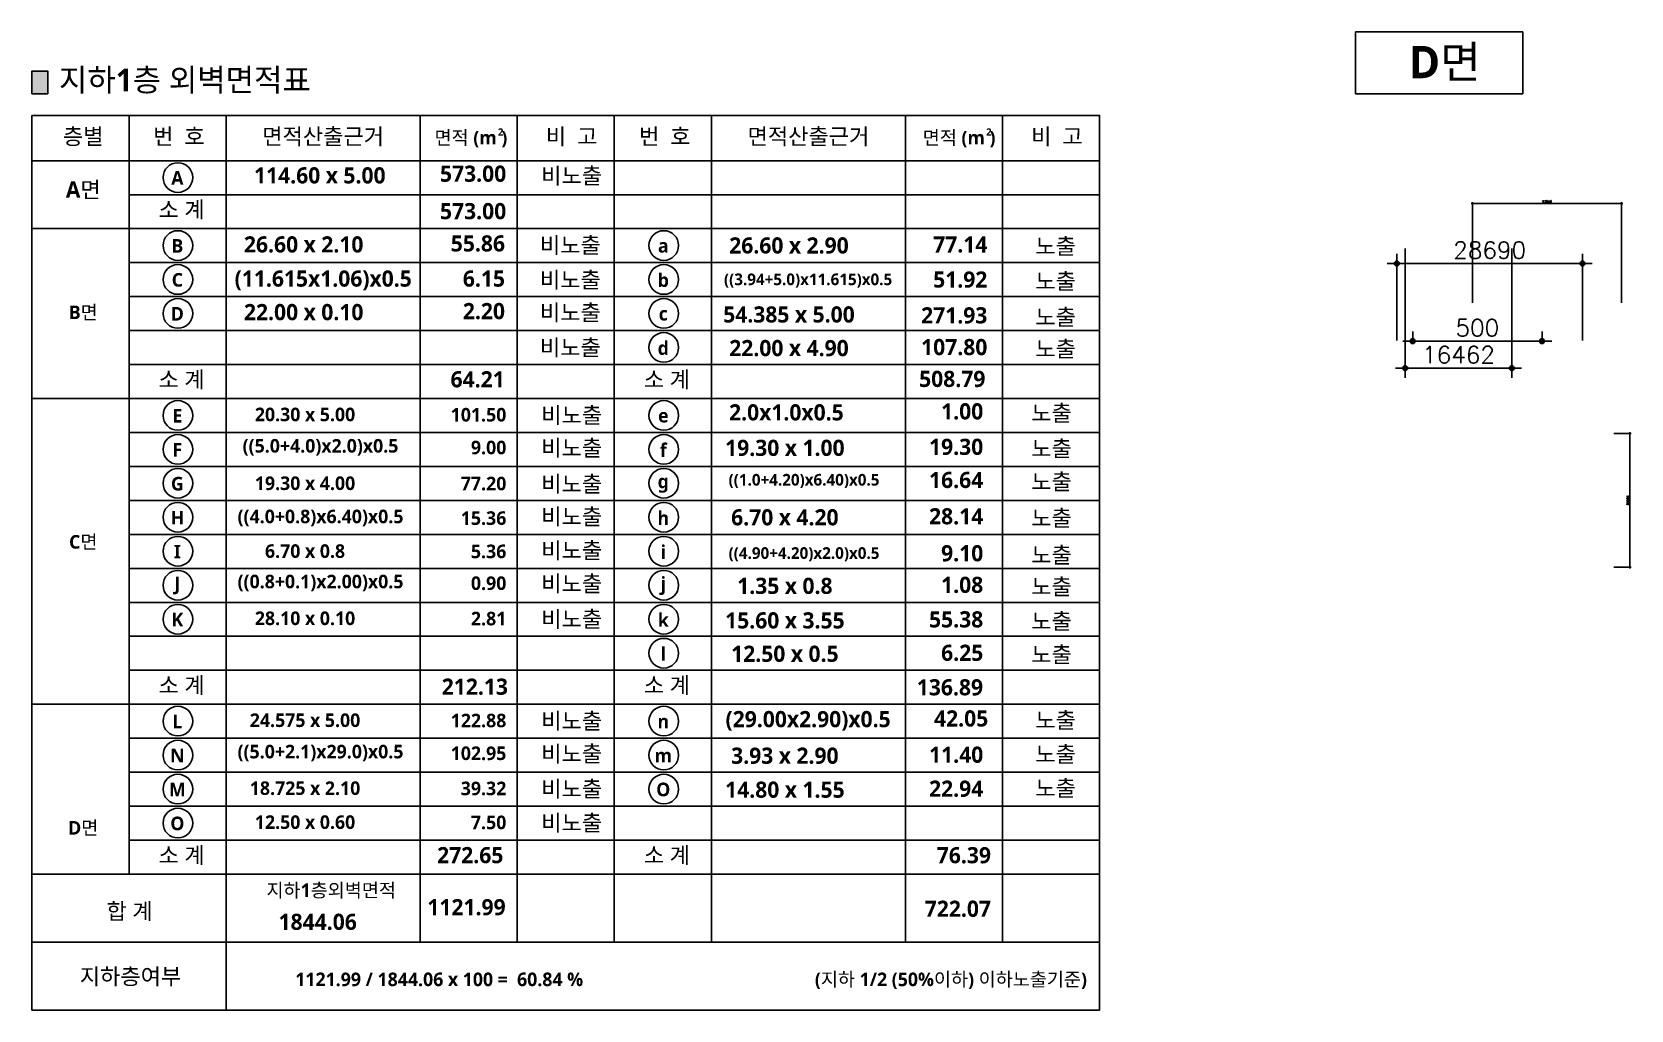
# Model space of a CAD drawing. Header units: millimetres. Extents: x 22503 to 190005487, y 16353 to 455456909.
# Drawn here: x 22503 to 269635, y 16353 to 167493 of the extents above; entities that cross this region are included whole.
import ezdxf
from ezdxf.enums import TextEntityAlignment as Align

# ---------------------------------------------------------------- set-up
doc = ezdxf.new("R2010")
doc.units = ezdxf.units.MM
doc.header["$LTSCALE"] = 400
doc.header["$MEASUREMENT"] = 0
doc.header["$PDSIZE"] = -10
doc.layers.get('0').update_dxf_attribs({"linetype": 'CONTINUOUS'})
doc.layers.get('Defpoints').update_dxf_attribs({"color": 153, "linetype": 'CONTINUOUS'})
for name, color, linetype in [('A-ANNO-GRA1', 7, 'CONTINUOUS'), ('A-ANNO-GRA2', 4, 'CONTINUOUS'), ('A-ANNO-TEXT2', 3, 'CONTINUOUS'), ('A-ANNO-TEXT3', 7, 'CONTINUOUS'), ('A-ANNO-TITL', 7, 'CONTINUOUS'), ('ETC', 6, 'CONTINUOUS')]:
    doc.layers.add(name, color=color, linetype=linetype)
doc.styles.add('SH_대대리576', font='')
doc.styles.get("Standard").update_dxf_attribs({"font": 'SIMPLEX.shx'})
doc.styles.get('SH_대대리576').set_extended_font_data('NanumGothic', bold=True)
doc.dimstyles.new('SHP 50', dxfattribs={"dimscale": 100, "dimtxt": 3.5, "dimasz": 1, "dimexe": 2, "dimexo": 2, "dimgap": 1, "dimtad": 1, "dimdec": 0, "dimzin": 0, "dimdsep": 46, "dimtxsty": 'Standard', "dimblk": 'DIMDOT', "dimcen": 0.09, "dimclrt": 3, "dimadec": 0, "dimazin": 1, "dimtfac": 1, "dimtdec": 0, "dimtix": 1, "dimtmove": 2, "dimatfit": 0, "dimldrblk": 'DIMDOT', "dimfxl": 1, "dimtolj": 1, "dimtzin": 0, "dimarcsym": 0})
doc.dimstyles.new('SHP 600', dxfattribs={"dimscale": 750, "dimtxt": 3.5, "dimasz": 1, "dimexe": 2, "dimexo": 2, "dimgap": 1, "dimtad": 1, "dimdec": 0, "dimzin": 0, "dimdsep": 46, "dimtxsty": 'Standard', "dimblk": 'DIMDOT', "dimcen": 0.09, "dimclrd": 256, "dimclre": 256, "dimclrt": 3, "dimadec": 0, "dimazin": 1, "dimtfac": 1, "dimtdec": 0, "dimtix": 1, "dimtmove": 2, "dimatfit": 0, "dimldrblk": 'DIMDOT', "dimfxl": 1, "dimtolj": 1, "dimtzin": 0, "dimlwd": -1, "dimlwe": -1, "dimarcsym": 0})

# ---------------------------------------------------------------- blocks, each defined once
blk = doc.blocks.new('DIMDOT')
at = {"color": 0}
blk.add_line((-2, 0), (2, 0), dxfattribs=at)
for radius in [0.5, 0.25]:
    blk.add_circle((0, 0), radius, dxfattribs=at)
blk = doc.blocks.new('*D5526')
at = {"color": 0, "lineweight": -2}
for p, q in [((245125, 125659), (245125, 141180)), ((268071, 140980), (245225, 140980)), ((268171, 125659), (268171, 141180))]:
    blk.add_line(p, q, dxfattribs=at)
at = {"layer": 'Defpoints', "color": 0}
for p in [(245125, 140980), (245125, 125459), (268171, 125459)]:
    blk.add_point(p, dxfattribs=at)
at = {"color": 0, "linetype": 'ByBlock', "lineweight": -2, "xscale": 100, "yscale": 100, "zscale": 100, "rotation": 180}
blk.add_blockref('DIMDOT', (245125, 140980), dxfattribs=at)
at = {"color": 0, "linetype": 'ByBlock', "lineweight": -2, "xscale": 100, "yscale": 100, "zscale": 100}
blk.add_blockref('DIMDOT', (268171, 140980), dxfattribs=at)
at = {"color": 3, "insert": (256648, 141255), "char_height": 350, "attachment_point": 5}
blk.add_mtext('\\A1;23046', dxfattribs=at)
blk = doc.blocks.new('*D5527')
at = {"color": 0, "lineweight": -2}
for p, q in [((266960, 105470), (269635, 105470)), ((269435, 105370), (269435, 84875)), ((266960, 84775), (269635, 84775))]:
    blk.add_line(p, q, dxfattribs=at)
at = {"layer": 'Defpoints', "color": 0}
for p in [(266760, 105470), (266760, 84775), (269435, 84775)]:
    blk.add_point(p, dxfattribs=at)
at = {"color": 0, "linetype": 'ByBlock', "lineweight": -2, "xscale": 100, "yscale": 100, "zscale": 100}
for p, rotation in [((269435, 105470), 90), ((269435, 84775), 270)]:
    blk.add_blockref('DIMDOT', p, dxfattribs=dict(at, rotation=rotation))
at = {"color": 3, "insert": (269160, 95122), "char_height": 350, "attachment_point": 5, "rotation": 90}
blk.add_mtext('\\A1;20695', dxfattribs=at)
blk = doc.blocks.new('*D5529')
for p, q in [((234746, 134028), (234746, 114039)), ((251207, 134028), (251207, 114039)), ((250457, 115539), (235496, 115539))]:
    blk.add_line(p, q)
at = {"layer": 'Defpoints', "color": 0}
for p in [(234746, 135528), (251207, 135528), (234746, 115539)]:
    blk.add_point(p, dxfattribs=at)
at = {"linetype": 'ByBlock', "xscale": 750, "yscale": 750, "zscale": 750, "rotation": 180}
blk.add_blockref('DIMDOT', (234746, 115539), dxfattribs=at)
at = {"linetype": 'ByBlock', "xscale": 750, "yscale": 750, "zscale": 750}
blk.add_blockref('DIMDOT', (251207, 115539), dxfattribs=at)
at = {"color": 3, "insert": (242977, 117603), "char_height": 2625, "attachment_point": 5}
blk.add_mtext('\\A1;16462', dxfattribs=at)
blk = doc.blocks.new('*D5530')
for p, q in [((235892, 120037), (235892, 121213)), ((255881, 120037), (255881, 121213)), ((255131, 119713), (236642, 119713))]:
    blk.add_line(p, q)
at = {"layer": 'Defpoints', "color": 0}
for p in [(235892, 119713), (235892, 118537), (255881, 118537)]:
    blk.add_point(p, dxfattribs=at)
at = {"linetype": 'ByBlock', "xscale": 750, "yscale": 750, "zscale": 750, "rotation": 180}
blk.add_blockref('DIMDOT', (235892, 119713), dxfattribs=at)
at = {"linetype": 'ByBlock', "xscale": 750, "yscale": 750, "zscale": 750}
blk.add_blockref('DIMDOT', (255881, 119713), dxfattribs=at)
at = {"color": 3, "insert": (245887, 121777), "char_height": 2625, "attachment_point": 5}
blk.add_mtext('\\A1;500', dxfattribs=at)
blk = doc.blocks.new('*D5531')
for p, q in [((233444, 119808), (233444, 133212)), ((261385, 131712), (234194, 131712)), ((262135, 119808), (262135, 133212))]:
    blk.add_line(p, q)
at = {"layer": 'Defpoints', "color": 0}
for p in [(233444, 131712), (233444, 118308), (262135, 118308)]:
    blk.add_point(p, dxfattribs=at)
at = {"linetype": 'ByBlock', "xscale": 750, "yscale": 750, "zscale": 750, "rotation": 180}
blk.add_blockref('DIMDOT', (233444, 131712), dxfattribs=at)
at = {"linetype": 'ByBlock', "xscale": 750, "yscale": 750, "zscale": 750}
blk.add_blockref('DIMDOT', (262135, 131712), dxfattribs=at)
at = {"color": 3, "insert": (247789, 133776), "char_height": 2625, "attachment_point": 5}
blk.add_mtext('\\A1;28690', dxfattribs=at)

msp = doc.modelspace()

# ---------------------------------------------------------------- hatches: boundary and pattern name
at = {"layer": 'A-ANNO-TITL'}
h = msp.add_hatch(color=256, dxfattribs=at)
h.dxf.hatch_style = 1
h.paths.add_polyline_path([(22503.3, 157949.3), (24931.3, 157949.3), (24931.3, 161445.6), (22503.3, 161445.6)])

# ---------------------------------------------------------------- linework, layer by layer
at = {"layer": 'A-ANNO-GRA1'}
for p, q in [((37503.3, 154602.5), (37503.3, 37352.5)), ((52503.3, 154602.5), (52503.3, 16352.5)), ((82503.3, 154602.5), (82503.3, 26852.5)), ((97503.3, 154602.5), (97503.3, 26852.5)), ((112503.3, 154602.5), (112503.3, 26852.5)), ((127503.3, 154602.5), (127503.3, 26852.5)), ((157503.3, 154602.5), (157503.3, 26852.5)), ((172503.3, 154602.5), (172503.3, 26852.5)), ((22503.3, 147602.5), (187503.3, 147602.5)), ((22503.3, 137102.5), (187503.3, 137102.5)), ((22503.3, 110852.5), (187503.3, 110852.5)), ((22503.3, 63602.5), (187503.3, 63602.5)), ((22503.3, 37352.5), (187503.3, 37352.5)), ((22503.3, 26852.5), (187503.3, 26852.5))]:
    msp.add_line(p, q, dxfattribs=at)
msp.add_lwpolyline([(22503.3, 154602.5), (187503.3, 154602.5), (187503.3, 16352.5), (22503.3, 16352.5)], close=True, dxfattribs=at)
at = {"layer": 'A-ANNO-GRA2', "color": 8}
for p, q in [((37503.3, 142352.5), (187503.3, 142352.5)), ((37503.3, 142352.5), (187503.3, 142352.5)), ((37503.3, 131852.5), (187503.3, 131852.5)), ((37503.3, 126602.5), (187503.3, 126602.5)), ((37503.3, 121352.5), (187503.3, 121352.5)), ((37503.3, 116102.5), (187503.3, 116102.5)), ((37503.3, 105602.5), (187503.3, 105602.5)), ((37503.3, 100352.5), (187503.3, 100352.5)), ((37503.3, 95102.5), (187503.3, 95102.5)), ((37503.3, 89852.5), (187503.3, 89852.5)), ((37503.3, 84602.5), (187503.3, 84602.5)), ((37503.3, 79352.5), (187503.3, 79352.5)), ((37503.3, 74102.5), (187503.3, 74102.5)), ((37503.3, 68852.5), (187503.3, 68852.5)), ((37503.3, 58352.5), (187503.3, 58352.5)), ((37503.3, 53102.5), (187503.3, 53102.5)), ((37503.3, 47852.5), (187503.3, 47852.5)), ((37503.3, 42602.5), (187503.3, 42602.5))]:
    msp.add_line(p, q, dxfattribs=at)
at = {"layer": 'A-ANNO-TEXT2'}
for centre in [(45051.4, 144996.3), (45051.4, 134496.3), (120151.4, 134496.3), (45051.4, 129246.3), (120151.4, 129246.3), (45051.4, 123996.3), (120151.4, 123996.3), (120151.4, 118746.3), (45051.4, 108246.3), (120151.4, 108246.3), (45051.4, 102996.3), (120151.4, 102996.3), (45051.4, 97746.3), (120151.4, 97746.3), (45051.4, 92496.3), (120151.4, 92496.3), (45051.4, 87246.3), (120151.4, 87246.3), (45051.4, 81996.3), (120151.4, 81996.3), (45051.4, 76746.3), (120151.4, 76746.3), (120151.4, 71496.3), (45051.4, 60996.3), (120151.4, 60996.3), (45051.4, 55746.3), (120151.4, 55746.3), (45051.4, 50496.3), (120151.4, 50496.3), (45051.4, 45246.3)]:
    msp.add_circle(centre, 2291.6, dxfattribs=at)
at = {"layer": 'A-ANNO-TITL'}
msp.add_lwpolyline([(22503.3, 157949.3), (24931.3, 157949.3), (24931.3, 161445.6), (22503.3, 161445.6)], close=True, dxfattribs=at)
at = {"layer": 'ETC'}
msp.add_lwpolyline([(230477.8, 167493.1), (252894.2, 167493.1), (252894.2, 157944.5), (227058.9, 157944.5), (227058.9, 167493.1)], close=True, dxfattribs=at)

# ---------------------------------------------------------------- texts
at = {"layer": 'A-ANNO-TEXT2', "style": 'SH_대대리576'}
msp.add_text('D면', height=5000, dxfattribs=at).set_placement((240868.3, 160342.8), align=Align.CENTER)
for s, p in [('A', (44970.4, 144939.3)), ('B', (44970.4, 134439.3)), ('a', (120070.4, 134439.3)), ('C', (44970.4, 129189.3)), ('b', (120070.4, 129189.3)), ('D', (44970.4, 123939.3)), ('c', (120070.4, 123939.3)), ('d', (120070.4, 118689.3)), ('E', (44970.4, 108189.3)), ('e', (120070.4, 108189.3)), ('F', (44970.4, 102939.3)), ('f', (120070.4, 102939.3)), ('G', (44970.4, 97689.3)), ('g', (120070.4, 97689.3)), ('H', (44970.4, 92439.3)), ('h', (120070.4, 92439.3)), ('I', (44970.4, 87189.3)), ('i', (120070.4, 87189.3)), ('J', (44970.4, 81939.3)), ('j', (120070.4, 81939.3)), ('K', (44970.4, 76689.3)), ('k', (120070.4, 76689.3)), ('l', (120070.4, 71439.3)), ('L', (44970.4, 60939.3)), ('n', (120070.4, 60939.3)), ('N', (44970.4, 55689.3)), ('m', (120070.4, 55689.3)), ('M', (44970.4, 50439.3)), ('O', (120070.4, 50439.3)), ('O', (44970.4, 45189.3))]:
    msp.add_text(s, height=2100, dxfattribs=at).set_placement(p, align=Align.MIDDLE)
for s, height, p in [('소 계', 2500, (49191.9, 112536)), ('64.21', 2500, (95570.4, 112573.8)), ('소 계', 2500, (124191.9, 112536)), ('508.79', 2500, (169853.8, 112634.3)), ('소 계', 2500, (49191.9, 65286)), ('212.13', 2500, (96070.6, 65075.9)), ('소 계', 2500, (124191.9, 65286)), ('136.89', 2500, (169490.4, 64976.7)), ('소 계', 2500, (49191.9, 39036)), ('272.65', 2500, (95355.1, 39038.8)), ('소 계', 2500, (124191.9, 39036)), ('76.39', 2500, (170717.2, 39027)), ('지하1층외벽면적', 2100, (78750.3, 33804.7)), ('합 계', 2500, (41148.7, 30363.3)), ('1121.99', 2500, (95707, 30999.7)), ('722.07', 2500, (170717.2, 30752.8)), ('1844.06', 2500, (72712.2, 28735.5)), ('지하층여부', 2500, (45579, 20300.4)), ('(지하 1/2 (50%%%이하) 이하노출기준)', 2100, (185549, 20040.4)), ('1121.99 / 1844.06 x 100 =  60.84 %%%', 2100, (107682, 20040.4))]:
    msp.add_text(s, height=height, dxfattribs=at).set_placement(p, align=Align.RIGHT)
at = {"layer": 'A-ANNO-TEXT3', "style": 'SH_대대리576'}
for s, height, p in [('층별', 2500, (30424, 150109.5)), ('번  호', 2500, (45206.8, 150109.5)), ('면적산출근거', 2500, (67502.2, 150109.5)), ('면적 (m )', 2100, (90345.2, 150109.5)), ('2', 1120, (94939.9, 151487.5)), ('비  고', 2500, (105906.4, 150109.5)), ('번  호', 2500, (120306.8, 150109.5)), ('면적산출근거', 2500, (142502.2, 150109.5)), ('면적 (m )', 2100, (165791.5, 150109.5)), ('2', 1120, (170386.3, 151487.5)), ('비  고', 2500, (180906.4, 150109.5)), ('비노출', 2500, (105901.2, 144036)), ('A면', 2500, (30424, 141877.8)), ('비노출', 2500, (105708.7, 133300.6)), ('노출', 2500, (180708.7, 133143)), ('비노출', 2500, (105708.7, 127938.6)), ('노출', 2500, (180708.7, 127726.9)), ('B면', 2100, (30424, 123118.9)), ('비노출', 2500, (105708.7, 122891.9)), ('노출', 2500, (180708.7, 122184.6)), ('비노출', 2500, (105708.7, 117492)), ('노출', 2500, (180708.7, 117281.9)), ('비노출', 2500, (105916.7, 107023.6)), ('노출', 2500, (180075.7, 107354.2)), ('비노출', 2500, (105916.7, 101962.1)), ('노출', 2500, (180075.7, 101864.7)), ('비노출', 2500, (105916.7, 96394)), ('노출', 2500, (180075.7, 96752.8)), ('비노출', 2500, (105916.7, 91351.6)), ('노출', 2500, (180075.7, 91131.1)), ('C면', 2100, (30424, 87648.6)), ('비노출', 2500, (105916.7, 86124.2)), ('노출', 2500, (180075.7, 85427.5)), ('비노출', 2500, (105916.7, 80992.4)), ('노출', 2500, (180075.7, 80537.1)), ('비노출', 2500, (105916.7, 75523.2)), ('노출', 2500, (180075.7, 75201)), ('노출', 2500, (180075.7, 70040.4)), ('비노출', 2500, (105916.7, 59773.6)), ('노출', 2500, (180708.7, 59891.9)), ('비노출', 2500, (105916.7, 54712.1)), ('노출', 2500, (180708.7, 54641.9)), ('비노출', 2500, (105916.7, 49273.6)), ('노출', 2500, (180708.7, 49391.9)), ('D면', 2100, (30424, 43450.9)), ('비노출', 2500, (105916.7, 44023.6))]:
    msp.add_text(s, height=height, dxfattribs=at).set_placement(p, align=Align.CENTER)
for s, height, p in [('114.60 x 5.00', 2500, (66988.2, 145331.2)), ('26.60 x 2.10', 2500, (64496.8, 134663)), ('26.60 x 2.90', 2500, (139496.8, 134505.4)), ('(11.615x1.06)x0.5', 2500, (67514.8, 129129.3)), ('((3.94+5.0)x11.615)x0.5', 1800, (142455, 129084)), ('22.00 x 0.10', 2500, (64496.8, 124201.9)), ('54.385 x 5.00', 2500, (139496.8, 123842.1)), ('22.00 x 4.90', 2500, (139496.8, 118644.3)), ('20.30 x 5.00', 2100, (64704.9, 108386)), ('2.0x1.0x0.5', 2500, (139097.8, 108711.3)), ('((5.0+4.0)x2.0)x0.5', 2100, (67095.5, 103324.5)), ('19.30 x 1.00', 2500, (138863.8, 103227.1)), ('((1.0+4.20)x6.40)x0.5', 1800, (141822, 98109.9)), ('19.30 x 4.00', 2100, (64704.9, 97756.4)), ('((4.0+0.8)x6.40)x0.5', 2100, (67095.5, 92410.9)), ('6.70 x 4.20', 2500, (138863.8, 92493.5)), ('6.70 x 0.8', 2100, (64704.9, 87270)), ('((4.90+4.20)x2.0)x0.5', 1800, (141822, 86784.7)), ('((0.8+0.1)x2.00)x0.5', 2100, (67095.5, 82354.9)), ('1.35 x 0.8', 2500, (138863.8, 81899.5)), ('28.10 x 0.10', 2100, (64704.9, 76885.6)), ('15.60 x 3.55', 2500, (138863.8, 76563.4)), ('12.50 x 0.5', 2500, (138863.8, 71402.8)), ('24.575 x 5.00', 2100, (64704.9, 61136)), ('(29.00x2.90)x0.5', 2500, (142455, 61051)), ('((5.0+2.1)x29.0)x0.5', 2100, (67095.5, 56074.5)), ('3.93 x 2.90', 2500, (138863.8, 55652.8)), ('18.725 x 2.10', 2100, (64704.9, 50636)), ('14.80 x 1.55', 2500, (138863.8, 50402.8)), ('12.50 x 0.60', 2100, (64704.9, 45386))]:
    msp.add_text(s, height=height, dxfattribs=at).set_placement(p, align=Align.MIDDLE)
for s, height, p in [('573.00', 2500, (95800.7, 144346.1)), ('소 계', 2500, (49191.9, 138786)), ('573.00', 2500, (95800.7, 138558.2)), ('55.86', 2500, (95608.2, 133571.9)), ('77.14', 2500, (170158.2, 133414.4)), ('6.15', 2500, (95608.2, 128135.8)), ('51.92', 2500, (170158.2, 127993)), ('2.20', 2500, (95608.2, 123110.9)), ('271.93', 2500, (170158.2, 122456)), ('107.80', 2500, (170158.2, 117553.3)), ('101.50', 2100, (95816.2, 107295)), ('1.00', 2500, (169525.2, 107620.3)), ('9.00', 2100, (95816.2, 102233.4)), ('19.30', 2500, (169525.2, 102136)), ('16.64', 2500, (169525.2, 97018.9)), ('77.20', 2100, (95816.2, 96665.4)), ('28.14', 2500, (169525.2, 91402.5)), ('15.36', 2100, (95816.2, 91319.8)), ('5.36', 2100, (95816.2, 86179)), ('9.10', 2500, (169525.2, 85693.6)), ('0.90', 2100, (95816.2, 81263.8)), ('1.08', 2500, (169525.2, 80808.4)), ('2.81', 2100, (95816.2, 75794.5)), ('55.38', 2500, (169525.2, 75472.4)), ('6.25', 2500, (169525.2, 70311.8)), ('122.88', 2100, (95816.2, 60045)), ('42.05', 2500, (170292.7, 60163.2)), ('102.95', 2100, (95816.2, 54983.4)), ('11.40', 2500, (169525.2, 54561.8)), ('39.32', 2100, (95816.2, 49545)), ('22.94', 2500, (169525.2, 49311.8)), ('7.50', 2100, (95816.2, 44295))]:
    msp.add_text(s, height=height, dxfattribs=at).set_placement(p, align=Align.RIGHT)
at = {"layer": 'A-ANNO-TITL', "style": 'SH_대대리576'}
msp.add_text('지하1층 외벽면적표', height=3500, dxfattribs=at).set_placement((26677.6, 158341.3))

# ---------------------------------------------------------------- dimensions: what is measured, and where the dimension line sits
for base, p1, p2, dimstyle, picture, middle in [((245124.7, 140979.9), (268171, 125458.9), (245124.7, 125458.9), 'SHP 50', '*D5526', (256647.9, 141255.1)), ((233444.2, 131712.2), (262134.5, 118307.7), (233444.2, 118307.7), 'SHP 600', '*D5531', (247789.3, 133776.5)), ((234745.8, 115539), (251207.4, 135528.2), (234745.8, 135528.2), 'SHP 600', '*D5529', (242976.6, 117603.3))]:
    dim = msp.add_linear_dim(base=base, p1=p1, p2=p2, dimstyle=dimstyle)
    dim.commit()
    dim.dimension.update_dxf_attribs({"geometry": picture, "text_midpoint": middle})
dim = msp.add_linear_dim(base=(235892.2, 119713.2), p1=(255881.4, 118537.4), p2=(235892.2, 118537.4), text='500', dimstyle='SHP 600')
dim.commit()
dim.dimension.update_dxf_attribs({"geometry": '*D5530', "text_midpoint": (245886.8, 121777.5)})
dim = msp.add_linear_dim(base=(269435, 84775), p1=(266760, 105469.7), p2=(266760, 84775), angle=90, dimstyle='SHP 50')
dim.commit()
dim.dimension.update_dxf_attribs({"geometry": '*D5527', "text_midpoint": (269159.8, 95122.4)})

doc.saveas('drawing.dxf')
